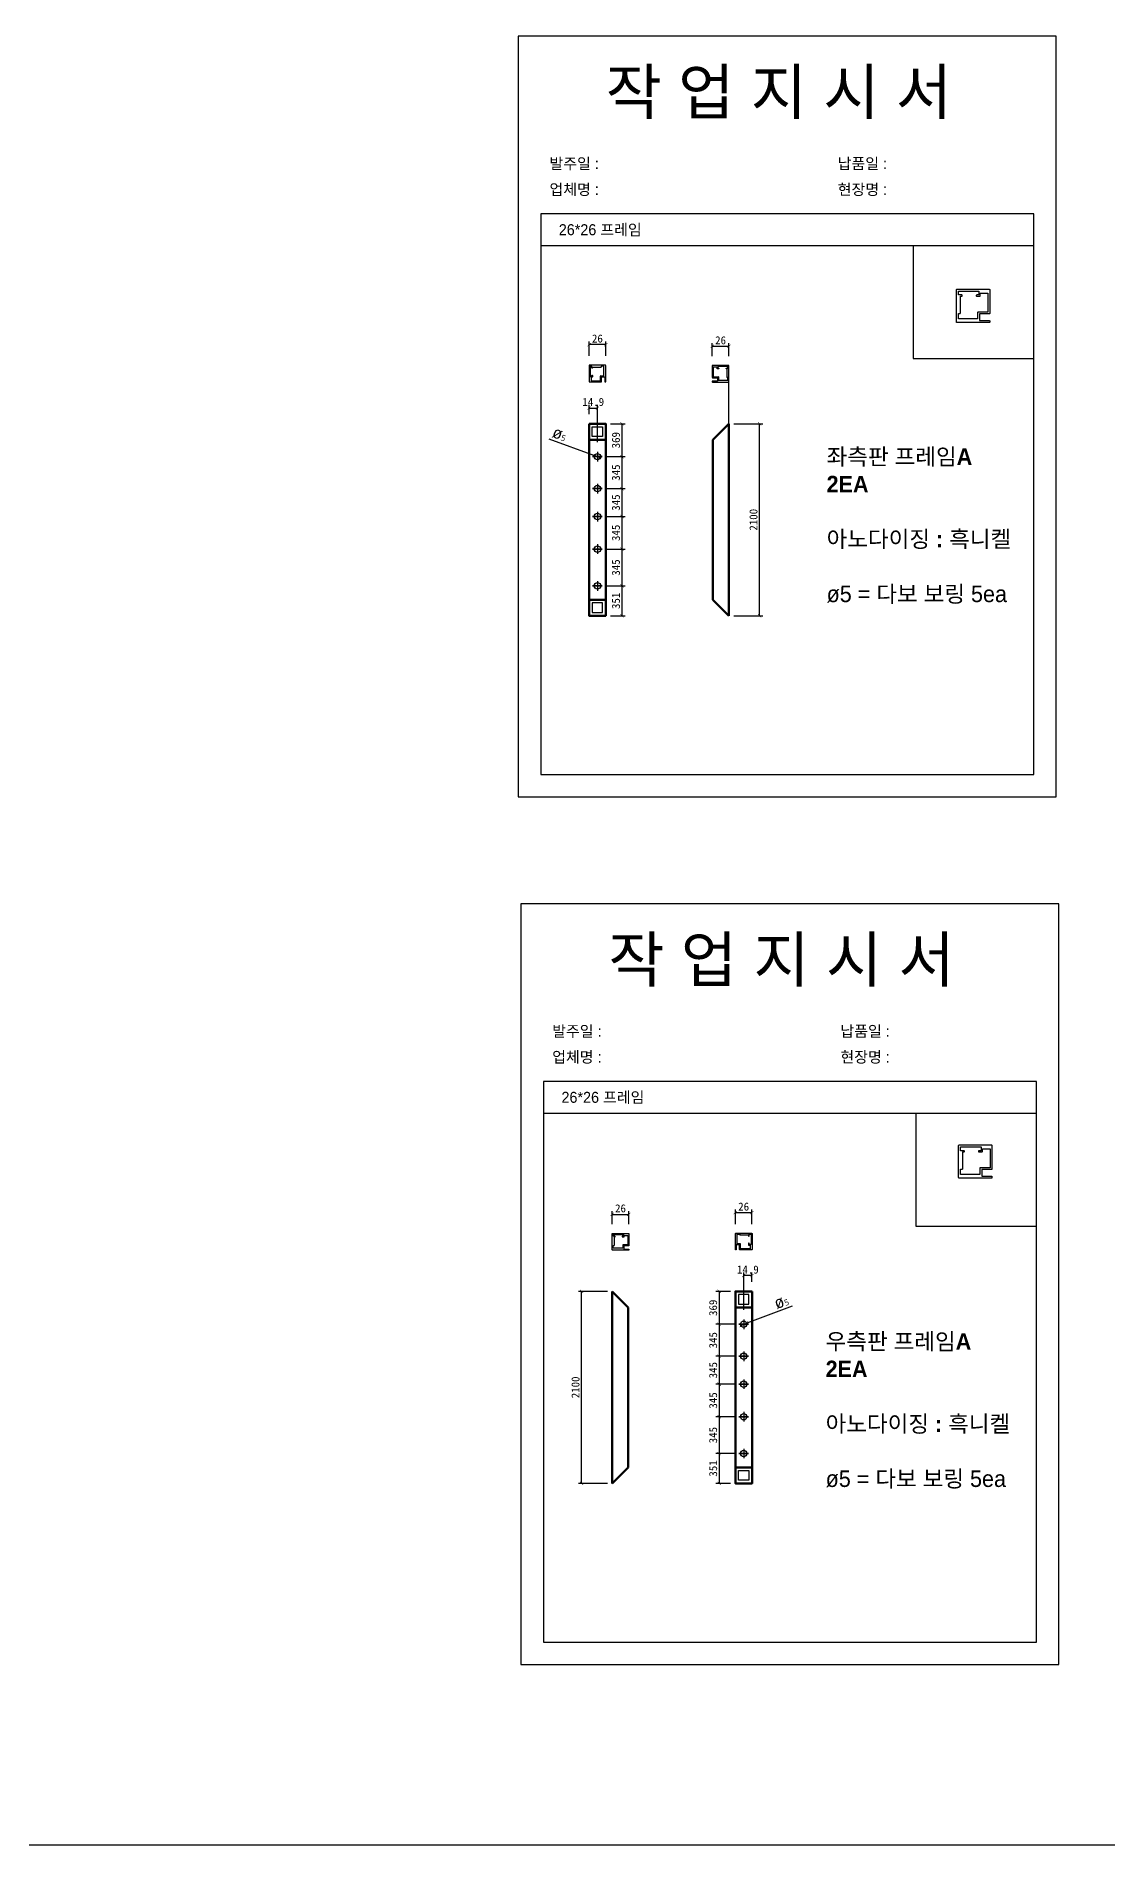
# Model space of a CAD drawing. Header units: millimetres. Extents: x -44117 to 256353, y -2095463 to 65325.
# Drawn here: x 111330 to 114676, y -62623 to -56973 of the extents above; entities that cross this region are included whole.
import ezdxf

# ---------------------------------------------------------------- set-up
doc = ezdxf.new("R2010")
doc.units = ezdxf.units.MM
doc.header["$LTSCALE"] = 10
doc.layers.add('Layer1', color=7, linetype='Continuous', lineweight=70)
doc.dimstyles.new('ISO-25', dxfattribs={"dimtxt": 2.5, "dimasz": 2.5, "dimexe": 1, "dimexo": 1, "dimtad": 1, "dimtxsty": 'Standard', "dimblk": 'ARCHTICK', "dimcen": 2.5, "dimadec": 0, "dimazin": 0, "dimtfac": 1, "dimtmove": 0, "dimatfit": 3, "dimfxl": 0, "dimarcsym": 0})

# ---------------------------------------------------------------- blocks, each defined once
blk = doc.blocks.new('_ArchTick')
at = {"color": 0, "linetype": 'ByBlock', "const_width": 0.15}
blk.add_lwpolyline([(-0.5, -0.5), (0.5, 0.5)], dxfattribs=at)
blk = doc.blocks.new('*D2347')
at = {"color": 0, "lineweight": -2}
for p, q in [((112931.2, -58230.6), (113073.1, -58283.2)), ((113091.9, -58290.2), (113073.1, -58283.2)), ((113091.9, -58290.2), (113091.9, -58290.2))]:
    blk.add_line(p, q, dxfattribs=at)
at = {"layer": 'Defpoints', "color": 0}
for p in [(113073.1, -58283.2), (113091.9, -58290.2)]:
    blk.add_point(p, dxfattribs=at)
at = {"color": 0, "lineweight": -2, "xscale": 10, "yscale": 10, "zscale": 10}
for p, rotation in [((113073.1, -58283.2), 339.6496545557014), ((113091.9, -58290.2), 159.6496545557014)]:
    blk.add_blockref('_ArchTick', p, dxfattribs=dict(at, rotation=rotation))
at = {"color": 0, "insert": (112965.1, -58215.5), "char_height": 25, "attachment_point": 5, "rotation": 339.6497}
blk.add_mtext('{\\fGulim|b0|i0|c129|p50;\\H1.4583x;ø\\fMalgun Gothic|b0|i0|c129|p50;\\H0.51429x;5}', dxfattribs=at)
blk = doc.blocks.new('*D2348')
at = {"color": 0, "lineweight": -2}
for p, q in [((113056.5, -58153.9), (113056.5, -58124.8)), ((113056.5, -58134.8), (113082.5, -58134.8)), ((113082.5, -58241.7), (113082.5, -58124.8))]:
    blk.add_line(p, q, dxfattribs=at)
at = {"layer": 'Defpoints', "color": 0}
for p in [(113082.5, -58134.8), (113056.5, -58183.9), (113082.5, -58271.7)]:
    blk.add_point(p, dxfattribs=at)
at = {"color": 0, "lineweight": -2, "xscale": 10, "yscale": 10, "zscale": 10, "rotation": 180}
blk.add_blockref('_ArchTick', (113056.5, -58134.8), dxfattribs=at)
at = {"color": 0, "lineweight": -2, "xscale": 10, "yscale": 10, "zscale": 10}
blk.add_blockref('_ArchTick', (113082.5, -58134.8), dxfattribs=at)
at = {"color": 0, "insert": (113069.5, -58116), "char_height": 25, "attachment_point": 5}
blk.add_mtext('14.9', dxfattribs=at)
blk = doc.blocks.new('*D2349')
at = {"color": 0, "lineweight": -2}
for p, q in [((113123.5, -58183.9), (113169.1, -58183.9)), ((113159.1, -58183.9), (113159.1, -58286.7)), ((113112.5, -58286.7), (113169.1, -58286.7))]:
    blk.add_line(p, q, dxfattribs=at)
at = {"layer": 'Defpoints', "color": 0}
for p in [(113108.5, -58183.9), (113097.5, -58286.7), (113159.1, -58286.7)]:
    blk.add_point(p, dxfattribs=at)
at = {"color": 0, "lineweight": -2, "xscale": 10, "yscale": 10, "zscale": 10}
for p, rotation in [((113159.1, -58183.9), 90), ((113159.1, -58286.7), 270)]:
    blk.add_blockref('_ArchTick', p, dxfattribs=dict(at, rotation=rotation))
at = {"color": 0, "insert": (113140.4, -58235.3), "char_height": 25, "attachment_point": 5, "rotation": 90}
blk.add_mtext('369', dxfattribs=at)
blk = doc.blocks.new('*D2350')
at = {"color": 0, "lineweight": -2}
for p, q in [((113112.5, -58286.7), (113169.1, -58286.7)), ((113159.1, -58286.7), (113159.1, -58386.6)), ((113112.5, -58386.6), (113169.1, -58386.6))]:
    blk.add_line(p, q, dxfattribs=at)
at = {"layer": 'Defpoints', "color": 0}
for p in [(113097.5, -58286.7), (113097.5, -58386.6), (113159.1, -58386.6)]:
    blk.add_point(p, dxfattribs=at)
at = {"color": 0, "lineweight": -2, "xscale": 10, "yscale": 10, "zscale": 10}
for p, rotation in [((113159.1, -58286.7), 90), ((113159.1, -58386.6), 270)]:
    blk.add_blockref('_ArchTick', p, dxfattribs=dict(at, rotation=rotation))
at = {"color": 0, "insert": (113140.4, -58336.6), "char_height": 25, "attachment_point": 5, "rotation": 90}
blk.add_mtext('345', dxfattribs=at)
blk = doc.blocks.new('*D2351')
at = {"color": 0, "lineweight": -2}
for p, q in [((113112.5, -58386.6), (113169.1, -58386.6)), ((113159.1, -58386.6), (113159.1, -58473.8)), ((113112.5, -58473.8), (113169.1, -58473.8))]:
    blk.add_line(p, q, dxfattribs=at)
at = {"layer": 'Defpoints', "color": 0}
for p in [(113097.5, -58386.6), (113097.5, -58473.8), (113159.1, -58473.8)]:
    blk.add_point(p, dxfattribs=at)
at = {"color": 0, "lineweight": -2, "xscale": 10, "yscale": 10, "zscale": 10}
for p, rotation in [((113159.1, -58386.6), 90), ((113159.1, -58473.8), 270)]:
    blk.add_blockref('_ArchTick', p, dxfattribs=dict(at, rotation=rotation))
at = {"color": 0, "insert": (113140.4, -58430.2), "char_height": 25, "attachment_point": 5, "rotation": 90}
blk.add_mtext('345', dxfattribs=at)
blk = doc.blocks.new('*D2352')
at = {"color": 0, "lineweight": -2}
for p, q in [((113112.5, -58473.8), (113169.1, -58473.8)), ((113159.1, -58473.8), (113159.1, -58575.6)), ((113112.5, -58575.6), (113169.1, -58575.6))]:
    blk.add_line(p, q, dxfattribs=at)
at = {"layer": 'Defpoints', "color": 0}
for p in [(113097.5, -58473.8), (113097.5, -58575.6), (113159.1, -58575.6)]:
    blk.add_point(p, dxfattribs=at)
at = {"color": 0, "lineweight": -2, "xscale": 10, "yscale": 10, "zscale": 10}
for p, rotation in [((113159.1, -58473.8), 90), ((113159.1, -58575.6), 270)]:
    blk.add_blockref('_ArchTick', p, dxfattribs=dict(at, rotation=rotation))
at = {"color": 0, "insert": (113140.4, -58524.7), "char_height": 25, "attachment_point": 5, "rotation": 90}
blk.add_mtext('345', dxfattribs=at)
blk = doc.blocks.new('*D2353')
at = {"color": 0, "lineweight": -2}
for p, q in [((113112.5, -58575.6), (113169.1, -58575.6)), ((113159.1, -58575.6), (113159.1, -58690.4)), ((113112.5, -58690.4), (113169.1, -58690.4))]:
    blk.add_line(p, q, dxfattribs=at)
at = {"layer": 'Defpoints', "color": 0}
for p in [(113097.5, -58575.6), (113097.5, -58690.4), (113159.1, -58690.4)]:
    blk.add_point(p, dxfattribs=at)
at = {"color": 0, "lineweight": -2, "xscale": 10, "yscale": 10, "zscale": 10}
for p, rotation in [((113159.1, -58575.6), 90), ((113159.1, -58690.4), 270)]:
    blk.add_blockref('_ArchTick', p, dxfattribs=dict(at, rotation=rotation))
at = {"color": 0, "insert": (113140.4, -58633), "char_height": 25, "attachment_point": 5, "rotation": 90}
blk.add_mtext('345', dxfattribs=at)
blk = doc.blocks.new('*D2354')
at = {"color": 0, "lineweight": -2}
for p, q in [((113112.5, -58690.4), (113169.1, -58690.4)), ((113159.1, -58690.4), (113159.1, -58783.9)), ((113123.5, -58783.9), (113169.1, -58783.9))]:
    blk.add_line(p, q, dxfattribs=at)
at = {"layer": 'Defpoints', "color": 0}
for p in [(113097.5, -58690.4), (113108.5, -58783.9), (113159.1, -58783.9)]:
    blk.add_point(p, dxfattribs=at)
at = {"color": 0, "lineweight": -2, "xscale": 10, "yscale": 10, "zscale": 10}
for p, rotation in [((113159.1, -58690.4), 90), ((113159.1, -58783.9), 270)]:
    blk.add_blockref('_ArchTick', p, dxfattribs=dict(at, rotation=rotation))
at = {"color": 0, "insert": (113140.4, -58737.1), "char_height": 25, "attachment_point": 5, "rotation": 90}
blk.add_mtext('351', dxfattribs=at)
blk = doc.blocks.new('*D2355')
at = {"color": 0, "lineweight": -2}
for p, q in [((113508.1, -58183.9), (113598.7, -58183.9)), ((113588.7, -58783.9), (113588.7, -58183.9)), ((113508.1, -58783.9), (113598.7, -58783.9))]:
    blk.add_line(p, q, dxfattribs=at)
at = {"layer": 'Defpoints', "color": 0}
for p in [(113493.1, -58183.9), (113588.7, -58183.9), (113493.1, -58783.9)]:
    blk.add_point(p, dxfattribs=at)
at = {"color": 0, "lineweight": -2, "xscale": 10, "yscale": 10, "zscale": 10}
for p, rotation in [((113588.7, -58183.9), 90), ((113588.7, -58783.9), 270)]:
    blk.add_blockref('_ArchTick', p, dxfattribs=dict(at, rotation=rotation))
at = {"color": 0, "insert": (113570, -58483.9), "char_height": 25, "attachment_point": 5, "rotation": 90}
blk.add_mtext('2100', dxfattribs=at)
blk = doc.blocks.new('*D2362')
at = {"color": 0, "lineweight": -2}
for p, q in [((113690.5, -60940.8), (113548.6, -60993.5)), ((113529.9, -61000.4), (113548.6, -60993.5)), ((113529.9, -61000.4), (113529.9, -61000.4))]:
    blk.add_line(p, q, dxfattribs=at)
at = {"layer": 'Defpoints', "color": 0}
for p in [(113529.9, -61000.4), (113548.6, -60993.5)]:
    blk.add_point(p, dxfattribs=at)
at = {"color": 0, "lineweight": -2, "xscale": 10, "yscale": 10, "zscale": 10}
for p, rotation in [((113529.9, -61000.4), 20.35034544431815), ((113548.6, -60993.5), 200.3503454443181)]:
    blk.add_blockref('_ArchTick', p, dxfattribs=dict(at, rotation=rotation))
at = {"color": 0, "insert": (113656.6, -60925.7), "char_height": 25, "attachment_point": 5, "rotation": 20.3503}
blk.add_mtext('{\\fGulim|b0|i0|c129|p50;\\H1.4583x;ø\\fMalgun Gothic|b0|i0|c129|p50;\\H0.51429x;5}', dxfattribs=at)
blk = doc.blocks.new('*D2363')
at = {"color": 0, "lineweight": -2}
for p, q in [((113539.2, -60951.9), (113539.2, -60835)), ((113565.2, -60845), (113539.2, -60845)), ((113565.2, -60864.1), (113565.2, -60835))]:
    blk.add_line(p, q, dxfattribs=at)
at = {"layer": 'Defpoints', "color": 0}
for p in [(113539.2, -60845), (113565.2, -60894.1), (113539.2, -60981.9)]:
    blk.add_point(p, dxfattribs=at)
at = {"color": 0, "lineweight": -2, "xscale": 10, "yscale": 10, "zscale": 10, "rotation": 180}
blk.add_blockref('_ArchTick', (113539.2, -60845), dxfattribs=at)
at = {"color": 0, "lineweight": -2, "xscale": 10, "yscale": 10, "zscale": 10}
blk.add_blockref('_ArchTick', (113565.2, -60845), dxfattribs=at)
at = {"color": 0, "insert": (113552.2, -60826.3), "char_height": 25, "attachment_point": 5}
blk.add_mtext('14.9', dxfattribs=at)
blk = doc.blocks.new('*D2364')
at = {"color": 0, "lineweight": -2}
for p, q in [((113113.6, -60894.1), (113023, -60894.1)), ((113033, -61494.1), (113033, -60894.1)), ((113113.6, -61494.1), (113023, -61494.1))]:
    blk.add_line(p, q, dxfattribs=at)
at = {"layer": 'Defpoints', "color": 0}
for p in [(113033, -60894.1), (113128.6, -60894.1), (113128.6, -61494.1)]:
    blk.add_point(p, dxfattribs=at)
at = {"color": 0, "lineweight": -2, "xscale": 10, "yscale": 10, "zscale": 10}
for p, rotation in [((113033, -60894.1), 90), ((113033, -61494.1), 270)]:
    blk.add_blockref('_ArchTick', p, dxfattribs=dict(at, rotation=rotation))
at = {"color": 0, "insert": (113014.2, -61194.1), "char_height": 25, "attachment_point": 5, "rotation": 90}
blk.add_mtext('2100', dxfattribs=at)
blk = doc.blocks.new('*D2390')
at = {"color": 0, "lineweight": -2}
for p, q in [((113498.2, -60894.1), (113452.6, -60894.1)), ((113462.6, -60894.1), (113462.6, -60996.9)), ((113509.2, -60996.9), (113452.6, -60996.9))]:
    blk.add_line(p, q, dxfattribs=at)
at = {"layer": 'Defpoints', "color": 0}
for p in [(113513.2, -60894.1), (113462.6, -60996.9), (113524.2, -60996.9)]:
    blk.add_point(p, dxfattribs=at)
at = {"color": 0, "lineweight": -2, "xscale": 10, "yscale": 10, "zscale": 10}
for p, rotation in [((113462.6, -60894.1), 90), ((113462.6, -60996.9), 270)]:
    blk.add_blockref('_ArchTick', p, dxfattribs=dict(at, rotation=rotation))
at = {"color": 0, "insert": (113443.9, -60945.5), "char_height": 25, "attachment_point": 5, "rotation": 90}
blk.add_mtext('369', dxfattribs=at)
blk = doc.blocks.new('*D2391')
at = {"color": 0, "lineweight": -2}
for p, q in [((113509.2, -60996.9), (113452.6, -60996.9)), ((113462.6, -60996.9), (113462.6, -61096.8)), ((113509.2, -61096.8), (113452.6, -61096.8))]:
    blk.add_line(p, q, dxfattribs=at)
at = {"layer": 'Defpoints', "color": 0}
for p in [(113524.2, -60996.9), (113462.6, -61096.8), (113524.2, -61096.8)]:
    blk.add_point(p, dxfattribs=at)
at = {"color": 0, "lineweight": -2, "xscale": 10, "yscale": 10, "zscale": 10}
for p, rotation in [((113462.6, -60996.9), 90), ((113462.6, -61096.8), 270)]:
    blk.add_blockref('_ArchTick', p, dxfattribs=dict(at, rotation=rotation))
at = {"color": 0, "insert": (113443.9, -61046.9), "char_height": 25, "attachment_point": 5, "rotation": 90}
blk.add_mtext('345', dxfattribs=at)
blk = doc.blocks.new('*D2392')
at = {"color": 0, "lineweight": -2}
for p, q in [((113509.2, -61096.8), (113452.6, -61096.8)), ((113462.6, -61096.8), (113462.6, -61184)), ((113509.2, -61184), (113452.6, -61184))]:
    blk.add_line(p, q, dxfattribs=at)
at = {"layer": 'Defpoints', "color": 0}
for p in [(113524.2, -61096.8), (113462.6, -61184), (113524.2, -61184)]:
    blk.add_point(p, dxfattribs=at)
at = {"color": 0, "lineweight": -2, "xscale": 10, "yscale": 10, "zscale": 10}
for p, rotation in [((113462.6, -61096.8), 90), ((113462.6, -61184), 270)]:
    blk.add_blockref('_ArchTick', p, dxfattribs=dict(at, rotation=rotation))
at = {"color": 0, "insert": (113443.9, -61140.4), "char_height": 25, "attachment_point": 5, "rotation": 90}
blk.add_mtext('345', dxfattribs=at)
blk = doc.blocks.new('*D2393')
at = {"color": 0, "lineweight": -2}
for p, q in [((113509.2, -61184), (113452.6, -61184)), ((113462.6, -61184), (113462.6, -61285.8)), ((113509.2, -61285.8), (113452.6, -61285.8))]:
    blk.add_line(p, q, dxfattribs=at)
at = {"layer": 'Defpoints', "color": 0}
for p in [(113524.2, -61184), (113462.6, -61285.8), (113524.2, -61285.8)]:
    blk.add_point(p, dxfattribs=at)
at = {"color": 0, "lineweight": -2, "xscale": 10, "yscale": 10, "zscale": 10}
for p, rotation in [((113462.6, -61184), 90), ((113462.6, -61285.8), 270)]:
    blk.add_blockref('_ArchTick', p, dxfattribs=dict(at, rotation=rotation))
at = {"color": 0, "insert": (113443.9, -61234.9), "char_height": 25, "attachment_point": 5, "rotation": 90}
blk.add_mtext('345', dxfattribs=at)
blk = doc.blocks.new('*D2394')
at = {"color": 0, "lineweight": -2}
for p, q in [((113509.2, -61285.8), (113452.6, -61285.8)), ((113462.6, -61285.8), (113462.6, -61400.7)), ((113509.2, -61400.7), (113452.6, -61400.7))]:
    blk.add_line(p, q, dxfattribs=at)
at = {"layer": 'Defpoints', "color": 0}
for p in [(113524.2, -61285.8), (113462.6, -61400.7), (113524.2, -61400.7)]:
    blk.add_point(p, dxfattribs=at)
at = {"color": 0, "lineweight": -2, "xscale": 10, "yscale": 10, "zscale": 10}
for p, rotation in [((113462.6, -61285.8), 90), ((113462.6, -61400.7), 270)]:
    blk.add_blockref('_ArchTick', p, dxfattribs=dict(at, rotation=rotation))
at = {"color": 0, "insert": (113443.9, -61343.3), "char_height": 25, "attachment_point": 5, "rotation": 90}
blk.add_mtext('345', dxfattribs=at)
blk = doc.blocks.new('*D2395')
at = {"color": 0, "lineweight": -2}
for p, q in [((113509.2, -61400.7), (113452.6, -61400.7)), ((113462.6, -61400.7), (113462.6, -61494.1)), ((113498.2, -61494.1), (113452.6, -61494.1))]:
    blk.add_line(p, q, dxfattribs=at)
at = {"layer": 'Defpoints', "color": 0}
for p in [(113524.2, -61400.7), (113462.6, -61494.1), (113513.2, -61494.1)]:
    blk.add_point(p, dxfattribs=at)
at = {"color": 0, "lineweight": -2, "xscale": 10, "yscale": 10, "zscale": 10}
for p, rotation in [((113462.6, -61400.7), 90), ((113462.6, -61494.1), 270)]:
    blk.add_blockref('_ArchTick', p, dxfattribs=dict(at, rotation=rotation))
at = {"color": 0, "insert": (113443.9, -61447.4), "char_height": 25, "attachment_point": 5, "rotation": 90}
blk.add_mtext('351', dxfattribs=at)
blk = doc.blocks.new('*D2408')
at = {"color": 0, "lineweight": -2}
for p, q in [((113441.1, -57972.7), (113441.1, -57932.2)), ((113493.1, -57942.2), (113441.1, -57942.2)), ((113493.1, -57972.7), (113493.1, -57932.2))]:
    blk.add_line(p, q, dxfattribs=at)
at = {"layer": 'Defpoints', "color": 0}
for p in [(113441.1, -57942.2), (113441.1, -58002.7), (113493.1, -58002.7)]:
    blk.add_point(p, dxfattribs=at)
at = {"color": 0, "lineweight": -2, "xscale": 10, "yscale": 10, "zscale": 10, "rotation": 180}
blk.add_blockref('_ArchTick', (113441.1, -57942.2), dxfattribs=at)
at = {"color": 0, "lineweight": -2, "xscale": 10, "yscale": 10, "zscale": 10}
blk.add_blockref('_ArchTick', (113493.1, -57942.2), dxfattribs=at)
at = {"color": 0, "insert": (113467.1, -57923.4), "char_height": 25, "attachment_point": 5}
blk.add_mtext('26', dxfattribs=at)
blk = doc.blocks.new('*D2409')
at = {"color": 0, "lineweight": -2}
for p, q in [((113056.5, -57972.3), (113056.5, -57926.7)), ((113108.5, -57936.7), (113056.5, -57936.7)), ((113108.5, -57972.3), (113108.5, -57926.7))]:
    blk.add_line(p, q, dxfattribs=at)
at = {"layer": 'Defpoints', "color": 0}
for p in [(113056.5, -57936.7), (113056.5, -58002.3), (113108.5, -58002.3)]:
    blk.add_point(p, dxfattribs=at)
at = {"color": 0, "lineweight": -2, "xscale": 10, "yscale": 10, "zscale": 10, "rotation": 180}
blk.add_blockref('_ArchTick', (113056.5, -57936.7), dxfattribs=at)
at = {"color": 0, "lineweight": -2, "xscale": 10, "yscale": 10, "zscale": 10}
blk.add_blockref('_ArchTick', (113108.5, -57936.7), dxfattribs=at)
at = {"color": 0, "insert": (113082.5, -57917.9), "char_height": 25, "attachment_point": 5}
blk.add_mtext('26', dxfattribs=at)
blk = doc.blocks.new('*D2410')
at = {"color": 0, "lineweight": -2}
for p, q in [((113128.6, -60684.2), (113128.6, -60643.7)), ((113128.6, -60653.7), (113180.6, -60653.7)), ((113180.6, -60684.2), (113180.6, -60643.7))]:
    blk.add_line(p, q, dxfattribs=at)
at = {"layer": 'Defpoints', "color": 0}
for p in [(113180.6, -60653.7), (113128.6, -60714.2), (113180.6, -60714.2)]:
    blk.add_point(p, dxfattribs=at)
at = {"color": 0, "lineweight": -2, "xscale": 10, "yscale": 10, "zscale": 10, "rotation": 180}
blk.add_blockref('_ArchTick', (113128.6, -60653.7), dxfattribs=at)
at = {"color": 0, "lineweight": -2, "xscale": 10, "yscale": 10, "zscale": 10}
blk.add_blockref('_ArchTick', (113180.6, -60653.7), dxfattribs=at)
at = {"color": 0, "insert": (113154.6, -60635), "char_height": 25, "attachment_point": 5}
blk.add_mtext('26', dxfattribs=at)
blk = doc.blocks.new('*D2411')
at = {"color": 0, "lineweight": -2}
for p, q in [((113513.2, -60683.8), (113513.2, -60638.2)), ((113513.2, -60648.2), (113565.2, -60648.2)), ((113565.2, -60683.8), (113565.2, -60638.2))]:
    blk.add_line(p, q, dxfattribs=at)
at = {"layer": 'Defpoints', "color": 0}
for p in [(113565.2, -60648.2), (113513.2, -60713.8), (113565.2, -60713.8)]:
    blk.add_point(p, dxfattribs=at)
at = {"color": 0, "lineweight": -2, "xscale": 10, "yscale": 10, "zscale": 10, "rotation": 180}
blk.add_blockref('_ArchTick', (113513.2, -60648.2), dxfattribs=at)
at = {"color": 0, "lineweight": -2, "xscale": 10, "yscale": 10, "zscale": 10}
blk.add_blockref('_ArchTick', (113565.2, -60648.2), dxfattribs=at)
at = {"color": 0, "insert": (113539.2, -60629.5), "char_height": 25, "attachment_point": 5}
blk.add_mtext('26', dxfattribs=at)

msp = doc.modelspace()

# ---------------------------------------------------------------- linework, layer by layer
for p, q in [((114445.3033, -57528.41933), (112905.3033, -57528.41933)), ((114445.3033, -57628.41933), (112905.3033, -57628.41933)), ((114209.60149, -57781.7506), (114209.60149, -57769.7506)), ((114209.60149, -57769.7506), (114273.60149, -57769.7506)), ((114220.40149, -57781.7506), (114209.60149, -57781.7506)), ((114215.60149, -57785.7506), (114220.40149, -57785.7506)), ((114215.60149, -57785.7506), (114215.60149, -57839.7506)), ((114221.60149, -57784.5506), (114221.60149, -57782.9506)), ((114265.60149, -57782.9506), (114265.60149, -57784.5506)), ((114273.60149, -57781.7506), (114266.80149, -57781.7506)), ((114266.80149, -57785.7506), (114276.40149, -57785.7506)), ((114273.60149, -57769.7506), (114273.60149, -57781.7506)), ((114277.60149, -57784.5506), (114277.60149, -57775.7506)), ((114277.60149, -57775.7506), (114301.60149, -57775.7506)), ((114301.60149, -57775.7506), (114301.60149, -57834.9506)), ((114209.60149, -57855.7506), (114209.60149, -57839.7506)), ((114209.60149, -57839.7506), (114215.60149, -57839.7506)), ((114269.60149, -57836.1506), (114269.60149, -57840.9506)), ((114269.60149, -57840.9506), (114269.60149, -57855.7506)), ((114269.60149, -57840.9506), (114269.60149, -57840.9506)), ((114275.60149, -57834.9506), (114270.80149, -57834.9506)), ((114301.60149, -57834.9506), (114275.60149, -57834.9506)), ((114269.60149, -57855.7506), (114209.60149, -57855.7506)), ((113065.50908, -58004.2935), (113059.50908, -58004.2935)), ((113059.50908, -58004.2935), (113059.50908, -58036.2935)), ((113065.50908, -58009.6935), (113065.50908, -58004.2935)), ((113066.90908, -58010.2935), (113066.10908, -58010.2935)), ((113067.50908, -58007.2935), (113067.50908, -58009.6935)), ((113067.50908, -58007.2935), (113094.50908, -58007.2935)), ((113102.50908, -58004.2935), (113094.50908, -58004.2935)), ((113094.50908, -58004.2935), (113094.50908, -58007.2935)), ((113102.50908, -58034.2935), (113102.50908, -58004.2935)), ((113456.14518, -58007.6935), (113444.14518, -58007.6935)), ((113444.14518, -58007.6935), (113444.14518, -58037.2935)), ((113456.14518, -58012.0935), (113456.14518, -58007.6935)), ((113461.54518, -58012.6935), (113456.74518, -58012.6935)), ((113490.14518, -58004.6935), (113458.14518, -58004.6935)), ((113458.14518, -58004.6935), (113458.14518, -58010.6935)), ((113458.14518, -58010.6935), (113461.54518, -58010.6935)), ((113462.14518, -58011.2935), (113462.14518, -58012.0935)), ((113484.14518, -58012.0935), (113484.14518, -58011.2935)), ((113484.74518, -58010.6935), (113490.14518, -58010.6935)), ((113487.14518, -58012.6935), (113484.74518, -58012.6935)), ((113487.14518, -58012.6935), (113487.14518, -58039.6935)), ((113490.14518, -58010.6935), (113490.14518, -58004.6935)), ((113059.50908, -58036.2935), (113065.50908, -58036.2935)), ((113066.90908, -58038.2935), (113062.50908, -58038.2935)), ((113062.50908, -58038.2935), (113062.50908, -58050.2935)), ((113062.50908, -58050.2935), (113092.10908, -58050.2935)), ((113065.50908, -58036.2935), (113065.50908, -58032.8935)), ((113066.10908, -58032.2935), (113066.90908, -58032.2935)), ((113067.50908, -58032.8935), (113067.50908, -58037.6935)), ((113092.10908, -58037.2935), (113092.10908, -58034.8935)), ((113092.10908, -58050.2935), (113092.10908, -58037.2935)), ((113092.70908, -58034.2935), (113095.10908, -58034.2935)), ((113095.10908, -58034.2935), (113102.50908, -58034.2935)), ((113095.10908, -58034.2935), (113095.10908, -58034.2935)), ((113444.14518, -58037.2935), (113457.14518, -58037.2935)), ((113457.14518, -58037.2935), (113459.54518, -58037.2935)), ((113460.14518, -58037.8935), (113460.14518, -58040.2935)), ((113460.14518, -58040.2935), (113460.14518, -58047.6935)), ((113460.14518, -58040.2935), (113460.14518, -58040.2935)), ((113460.14518, -58047.6935), (113490.14518, -58047.6935)), ((113490.14518, -58039.6935), (113487.14518, -58039.6935)), ((113490.14518, -58047.6935), (113490.14518, -58039.6935)), ((113493.14518, -58183.87662), (113493.14518, -58052.6935)), ((114453.74807, -60238.67354), (112913.74807, -60238.67354)), ((114453.74807, -60338.67354), (112913.74807, -60338.67354)), ((114216.50578, -60454.69113), (114216.50578, -60442.69113)), ((114216.50578, -60442.69113), (114280.50578, -60442.69113)), ((114280.50578, -60442.69113), (114280.50578, -60454.69113)), ((114284.50578, -60457.49113), (114284.50578, -60448.69113)), ((114284.50578, -60448.69113), (114308.50578, -60448.69113)), ((114308.50578, -60448.69113), (114308.50578, -60507.89113)), ((114227.30578, -60454.69113), (114216.50578, -60454.69113)), ((114222.50578, -60458.69113), (114227.30578, -60458.69113)), ((114222.50578, -60458.69113), (114222.50578, -60512.69113)), ((114228.50578, -60457.49113), (114228.50578, -60455.89113)), ((114272.50578, -60455.89113), (114272.50578, -60457.49113)), ((114280.50578, -60454.69113), (114273.70578, -60454.69113)), ((114273.70578, -60458.69113), (114283.30578, -60458.69113)), ((114276.50578, -60509.09113), (114276.50578, -60513.89113)), ((114282.50578, -60507.89113), (114277.70578, -60507.89113)), ((114308.50578, -60507.89113), (114282.50578, -60507.89113)), ((114216.50578, -60528.69113), (114216.50578, -60512.69113)), ((114216.50578, -60512.69113), (114222.50578, -60512.69113)), ((114276.50578, -60528.69113), (114216.50578, -60528.69113)), ((114276.50578, -60513.89113), (114276.50578, -60528.69113)), ((114276.50578, -60513.89113), (114276.50578, -60513.89113)), ((113131.59687, -60722.24567), (113131.59687, -60716.24567)), ((113131.59687, -60716.24567), (113163.59687, -60716.24567)), ((113136.99687, -60722.24567), (113131.59687, -60722.24567)), ((113134.59687, -60724.24567), (113136.99687, -60724.24567)), ((113134.59687, -60724.24567), (113134.59687, -60751.24567)), ((113137.59687, -60723.64567), (113137.59687, -60722.84567)), ((113159.59687, -60722.84567), (113159.59687, -60723.64567)), ((113163.59687, -60722.24567), (113160.19687, -60722.24567)), ((113160.19687, -60724.24567), (113164.99687, -60724.24567)), ((113163.59687, -60716.24567), (113163.59687, -60722.24567)), ((113165.59687, -60723.64567), (113165.59687, -60719.24567)), ((113165.59687, -60719.24567), (113177.59687, -60719.24567)), ((113177.59687, -60719.24567), (113177.59687, -60748.84567)), ((113519.23296, -60745.84567), (113519.23296, -60715.84567)), ((113519.23296, -60715.84567), (113527.23296, -60715.84567)), ((113527.23296, -60715.84567), (113527.23296, -60718.84567)), ((113554.23296, -60718.84567), (113527.23296, -60718.84567)), ((113554.23296, -60718.84567), (113554.23296, -60721.24567)), ((113554.83296, -60721.84567), (113555.63296, -60721.84567)), ((113556.23296, -60721.24567), (113556.23296, -60715.84567)), ((113556.23296, -60715.84567), (113562.23296, -60715.84567)), ((113562.23296, -60715.84567), (113562.23296, -60747.84567)), ((113131.59687, -60759.24567), (113131.59687, -60751.24567)), ((113131.59687, -60751.24567), (113134.59687, -60751.24567)), ((113161.59687, -60759.24567), (113131.59687, -60759.24567)), ((113161.59687, -60749.44567), (113161.59687, -60751.84567)), ((113161.59687, -60751.84567), (113161.59687, -60759.24567)), ((113161.59687, -60751.84567), (113161.59687, -60751.84567)), ((113164.59687, -60748.84567), (113162.19687, -60748.84567)), ((113177.59687, -60748.84567), (113164.59687, -60748.84567)), ((113526.63296, -60745.84567), (113519.23296, -60745.84567)), ((113529.03296, -60745.84567), (113526.63296, -60745.84567)), ((113526.63296, -60745.84567), (113526.63296, -60745.84567)), ((113529.63296, -60748.84567), (113529.63296, -60746.44567)), ((113529.63296, -60761.84567), (113529.63296, -60748.84567)), ((113559.23296, -60761.84567), (113529.63296, -60761.84567)), ((113554.23296, -60744.44567), (113554.23296, -60749.24567)), ((113555.63296, -60743.84567), (113554.83296, -60743.84567)), ((113554.83296, -60749.84567), (113559.23296, -60749.84567)), ((113556.23296, -60747.84567), (113556.23296, -60744.44567)), ((113562.23296, -60747.84567), (113556.23296, -60747.84567)), ((113559.23296, -60749.84567), (113559.23296, -60761.84567))]:
    msp.add_line(p, q)
at = {"lineweight": 30}
for p, q in [((113082.50908, -58271.68809), (113082.50908, -58301.68809)), ((113082.50908, -58371.5568), (113082.50908, -58401.5568)), ((113082.50908, -58458.7885), (113082.50908, -58488.7885)), ((113082.50908, -58560.57793), (113082.50908, -58590.57793)), ((113082.50908, -58675.41769), (113082.50908, -58705.41769)), ((113539.23716, -60981.94231), (113539.23716, -61011.94231)), ((113539.23716, -61081.81101), (113539.23716, -61111.81101)), ((113539.23716, -61169.04271), (113539.23716, -61199.04271)), ((113539.23716, -61270.83215), (113539.23716, -61300.83215)), ((113539.23716, -61385.67191), (113539.23716, -61415.67191))]:
    msp.add_line(p, q, dxfattribs=at)
at = {"color": 1}
msp.add_line((104637.27748, -62623.08887), (196906.42434, -62623.08887), dxfattribs=at)
for points in [[(112835.3033, -59349.2496), (114515.3033, -59349.2496), (114515.3033, -56973.2496), (112835.3033, -56973.2496)], [(114445.3033, -57628.41933), (114068.35455, -57628.41933), (114068.35455, -57980.02629), (114445.3033, -57980.02629)], [(113066.50908, -58193.87662), (113098.50908, -58193.87662), (113098.50908, -58223.87662), (113066.50908, -58223.87662)], [(113066.50908, -58773.87662), (113098.50908, -58773.87662), (113098.50908, -58743.87662), (113066.50908, -58743.87662)], [(112843.74807, -62059.50382), (114523.74807, -62059.50382), (114523.74807, -59683.50382), (112843.74807, -59683.50382)], [(114453.74807, -60338.67354), (114076.79932, -60338.67354), (114076.79932, -60690.2805), (114453.74807, -60690.2805)], [(113555.23716, -60904.13083), (113523.23716, -60904.13083), (113523.23716, -60934.13083), (113555.23716, -60934.13083)], [(113555.23716, -61484.13083), (113523.23716, -61484.13083), (113523.23716, -61454.13083), (113555.23716, -61454.13083)]]:
    msp.add_lwpolyline(points, close=True)
for points in [[(112905.3033, -57528.41933), (112905.3033, -59279.2496), (114445.3033, -59279.2496), (114445.3033, -57528.41933)], [(112913.74807, -60238.67354), (112913.74807, -61989.50382), (114453.74807, -61989.50382), (114453.74807, -60238.67354)]]:
    msp.add_lwpolyline(points)
for points in [[(114306.40149, -57861.75008, -0.4142135624), (114307.60149, -57862.95008), (114307.60149, -57866.5506, -0.4142135624), (114306.40149, -57867.7506), (114205.60149, -57867.7506, -0.4142135624), (114203.60149, -57865.7506), (114203.60149, -57765.7506, -0.4142135624), (114205.60149, -57763.7506), (114305.60149, -57763.7506, -0.4142135624), (114307.60149, -57765.7506), (114307.60149, -57838.9506, -0.4142135624), (114305.60149, -57840.9506), (114275.60149, -57840.9506), (114275.60149, -57861.7506), (114306.40149, -57861.7506)], [(113105.50882, -58052.6935, 0.4142135624), (113106.10882, -58053.2935), (113107.90908, -58053.2935, 0.4142135624), (113108.50908, -58052.6935), (113108.50908, -58002.2935, 0.4142135624), (113107.50908, -58001.2935), (113057.50908, -58001.2935, 0.4142135624), (113056.50908, -58002.2935), (113056.50908, -58052.2935, 0.4142135624), (113057.50908, -58053.2935), (113094.10908, -58053.2935, 0.4142135624), (113095.10908, -58052.2935), (113095.10908, -58037.2935), (113105.50908, -58037.2935), (113105.50908, -58052.6935)], [(113441.74518, -58050.69324, 0.4142135624), (113441.14518, -58051.29324), (113441.14518, -58053.0935, 0.4142135624), (113441.74518, -58053.6935), (113492.14518, -58053.6935, 0.4142135624), (113493.14518, -58052.6935), (113493.14518, -58002.6935, 0.4142135624), (113492.14518, -58001.6935), (113442.14518, -58001.6935, 0.4142135624), (113441.14518, -58002.6935), (113441.14518, -58039.2935, 0.4142135624), (113442.14518, -58040.2935), (113457.14518, -58040.2935), (113457.14518, -58050.6935), (113441.74518, -58050.6935)], [(114313.30578, -60534.69061, -0.4142135624), (114314.50578, -60535.89061), (114314.50578, -60539.49113, -0.4142135624), (114313.30578, -60540.69113), (114212.50578, -60540.69113, -0.4142135624), (114210.50578, -60538.69113), (114210.50578, -60438.69113, -0.4142135624), (114212.50578, -60436.69113), (114312.50578, -60436.69113, -0.4142135624), (114314.50578, -60438.69113), (114314.50578, -60511.89113, -0.4142135624), (114312.50578, -60513.89113), (114282.50578, -60513.89113), (114282.50578, -60534.69113), (114313.30578, -60534.69113)], [(113179.99687, -60762.24541, -0.4142135624), (113180.59687, -60762.84541), (113180.59687, -60764.64567, -0.4142135624), (113179.99687, -60765.24567), (113129.59687, -60765.24567, -0.4142135624), (113128.59687, -60764.24567), (113128.59687, -60714.24567, -0.4142135624), (113129.59687, -60713.24567), (113179.59687, -60713.24567, -0.4142135624), (113180.59687, -60714.24567), (113180.59687, -60750.84567, -0.4142135624), (113179.59687, -60751.84567), (113164.59687, -60751.84567), (113164.59687, -60762.24567), (113179.99687, -60762.24567)], [(113516.23322, -60764.24567, -0.4142135624), (113515.63322, -60764.84567), (113513.83296, -60764.84567, -0.4142135624), (113513.23296, -60764.24567), (113513.23296, -60713.84567, -0.4142135624), (113514.23296, -60712.84567), (113564.23296, -60712.84567, -0.4142135624), (113565.23296, -60713.84567), (113565.23296, -60763.84567, -0.4142135624), (113564.23296, -60764.84567), (113527.63296, -60764.84567, -0.4142135624), (113526.63296, -60763.84567), (113526.63296, -60748.84567), (113516.23296, -60748.84567), (113516.23296, -60764.24567)]]:
    msp.add_lwpolyline(points, format="xyb")
at = {"lineweight": 30}
for points in [[(113067.50908, -58286.68809), (113097.50908, -58286.68809)], [(113067.50908, -58386.5568), (113097.50908, -58386.5568)], [(113067.50908, -58473.7885), (113097.50908, -58473.7885)], [(113067.50908, -58575.57793), (113097.50908, -58575.57793)], [(113067.50908, -58690.41769), (113097.50908, -58690.41769)], [(113554.23716, -60996.94231), (113524.23716, -60996.94231)], [(113554.23716, -61096.81101), (113524.23716, -61096.81101)], [(113554.23716, -61184.04271), (113524.23716, -61184.04271)], [(113554.23716, -61285.83215), (113524.23716, -61285.83215)], [(113554.23716, -61400.67191), (113524.23716, -61400.67191)]]:
    msp.add_lwpolyline(points, close=True, dxfattribs=at)
for centre in [(113082.50908, -58286.68809), (113082.50908, -58386.5568), (113082.50908, -58473.7885), (113082.50908, -58575.57793), (113082.50908, -58690.41769), (113539.23716, -60996.94231), (113539.23716, -61096.81101), (113539.23716, -61184.04271), (113539.23716, -61285.83215), (113539.23716, -61400.67191)]:
    msp.add_circle(centre, 10, dxfattribs=at)
for centre, radius, start, end in [((114220.40149, -57782.9506), 1.2, 360, 90), ((114220.40149, -57784.5506), 1.2, 270, 0), ((114266.80149, -57782.9506), 1.2, 90, 180), ((114266.80149, -57784.5506), 1.2, 180, 270), ((114276.40149, -57784.5506), 1.2, 270, 0), ((114270.80149, -57836.1506), 1.2, 90, 180), ((113066.10908, -58009.6935), 0.6, 180, 270), ((113066.90908, -58009.6935), 0.6, 270, 0), ((113456.74518, -58012.0935), 0.6, 180, 270), ((113461.54518, -58011.2935), 0.6, 360, 90), ((113461.54518, -58012.0935), 0.6, 270, 0), ((113484.74518, -58011.2935), 0.6, 90, 180), ((113484.74518, -58012.0935), 0.6, 180, 270), ((113066.10908, -58032.8935), 0.6, 90, 180), ((113066.90908, -58032.8935), 0.6, 0, 90), ((113066.90908, -58037.6935), 0.6, 270, 0), ((113092.70908, -58034.8935), 0.6, 90, 180), ((113459.54518, -58037.8935), 0.6, 360, 90), ((114227.30578, -60455.89113), 1.2, 360, 90), ((114227.30578, -60457.49113), 1.2, 270, 0), ((114273.70578, -60455.89113), 1.2, 90, 180), ((114273.70578, -60457.49113), 1.2, 180, 270), ((114277.70578, -60509.09113), 1.2, 90, 180), ((114283.30578, -60457.49113), 1.2, 270, 0), ((113136.99687, -60722.84567), 0.6, 360, 90), ((113136.99687, -60723.64567), 0.6, 270, 0), ((113160.19687, -60722.84567), 0.6, 90, 180), ((113160.19687, -60723.64567), 0.6, 180, 270), ((113164.99687, -60723.64567), 0.6, 270, 0), ((113554.83296, -60721.24567), 0.6, 180, 270), ((113555.63296, -60721.24567), 0.6, 270, 0), ((113162.19687, -60749.44567), 0.6, 90, 180), ((113529.03296, -60746.44567), 0.6, 360, 90), ((113554.83296, -60744.44567), 0.6, 90, 180), ((113554.83296, -60749.24567), 0.6, 180, 270), ((113555.63296, -60744.44567), 0.6, 360, 90)]:
    msp.add_arc(centre, radius, start, end)
at = {"layer": 'Layer1'}
for p, q in [((113493.14518, -58183.87662), (113443.14518, -58233.87662)), ((113056.50908, -58233.87662), (113108.50908, -58233.87662)), ((113056.50908, -58733.87662), (113108.50908, -58733.87662)), ((113443.14518, -58733.87662), (113493.14518, -58783.87662)), ((113128.60106, -60894.13083), (113178.60106, -60944.13083)), ((113565.23716, -60944.13083), (113513.23716, -60944.13083)), ((113178.60106, -61444.13083), (113128.60106, -61494.13083)), ((113565.23716, -61444.13083), (113513.23716, -61444.13083))]:
    msp.add_line(p, q, dxfattribs=at)
for points in [[(113056.50908, -58183.87662), (113108.50908, -58183.87662), (113108.50908, -58783.87662), (113056.50908, -58783.87662)], [(113565.23716, -60894.13083), (113513.23716, -60894.13083), (113513.23716, -61494.13083), (113565.23716, -61494.13083)]]:
    msp.add_lwpolyline(points, close=True, dxfattribs=at)
for points in [[(113493.14518, -58183.87662), (113493.14518, -58783.87662)], [(113443.14518, -58233.87662), (113443.14518, -58733.87662)], [(113128.60106, -60894.13083), (113128.60106, -61494.13083)], [(113178.60106, -60944.13083), (113178.60106, -61444.13083)]]:
    msp.add_lwpolyline(points, dxfattribs=at)

# ---------------------------------------------------------------- texts
at = {"attachment_point": 1}
for s, heights, insert, char_height in [('{\\fGulim|b0|i0|c129|p50;작 업 지 시 서}', [-155.84554], (113108.10991, -57077.41212), 140), ('{\\fGulim|b0|i0|c129|p50;발주일 :}', [-38.18216], (112932.90055, -57354.13254), 34.3), ('{\\fGulim|b0|i0|c129|p50;납품일 :}', [-37.67976], (113832.87854, -57354.13254), 34.3), ('{\\fGulim|b0|i0|c129|p50;업체명 : }', [-38.2735], (112932.90055, -57434.78871), 34.3), ('{\\fGulim|b0|i0|c129|p50;현장명 : }', [-38.2735], (113832.87854, -57434.78871), 34.3), ('{\\fGulim|b0|i0|c129|p50;26*26 프레임}', [-38.22783], (112961.86314, -57560.65729), 34.3), ('{\\fGulim|b1|i0|c129|p50;좌측판 프레임A\\P2EA\\P\\P아노다이징 : 흑니켈\\P\\P\\fGulim|b0|i0|c129|p50;ø5 = 다보 보링 5ea}', [-491.47221], (113798.21694, -58260.91366), 51.45), ('{\\fGulim|b0|i0|c129|p50;작 업 지 시 서}', [-155.84554], (113116.55468, -59787.66633), 140), ('{\\fGulim|b0|i0|c129|p50;발주일 :}', [-38.18216], (112941.34532, -60064.38675), 34.3), ('{\\fGulim|b0|i0|c129|p50;납품일 :}', [-37.67976], (113841.3233, -60064.38675), 34.3), ('{\\fGulim|b0|i0|c129|p50;업체명 : }', [-38.2735], (112941.34532, -60145.04293), 34.3), ('{\\fGulim|b0|i0|c129|p50;현장명 : }', [-38.2735], (113841.3233, -60145.04293), 34.3), ('{\\fGulim|b0|i0|c129|p50;26*26 프레임}', [-38.22783], (112970.30791, -60270.91151), 34.3), ('{\\fGulim|b1|i0|c129|p50;우측판 프레임A\\P2EA\\P\\P아노다이징 : 흑니켈\\P\\P\\fGulim|b0|i0|c129|p50;ø5 = 다보 보링 5ea}', [491.47221], (113795.13658, -61024.92234), 51.45)]:
    msp.add_mtext_dynamic_manual_height_columns(s, width=3307.3198183, gutter_width=12.5, heights=heights, dxfattribs=dict(at, insert=insert, char_height=char_height))

# ---------------------------------------------------------------- dimensions: what is measured, and where the dimension line sits
for base, p1, p2, angle, text, override, picture, middle in [((113056.50908, -57936.65503), (113108.50908, -58002.2935), (113056.50908, -58002.2935), 180, '26', {"dimscale": 10, "dimasz": 1, "dimexo": 3}, '*D2409', (113082.50908, -57936.65503)), ((113441.14518, -57942.15542), (113493.14518, -58002.6935), (113441.14518, -58002.6935), 180, '26', {"dimscale": 10, "dimasz": 1, "dimexo": 3}, '*D2408', (113467.14518, -57942.15542)), ((113082.50908, -58134.78679), (113056.50908, -58183.87662), (113082.50908, -58271.68809), 180, '14.9', {"dimscale": 10, "dimasz": 1, "dimexo": 3}, '*D2348', (113069.50908, -58134.78679)), ((113159.11609, -58286.68809), (113108.50908, -58183.87662), (113097.50908, -58286.68809), 90, '369', {"dimscale": 10, "dimasz": 1, "dimexo": 1.5, "dimtxsty": 'Standard'}, '*D2349', (113159.11609, -58235.28235)), ((113159.11609, -58386.5568), (113097.50908, -58286.68809), (113097.50908, -58386.5568), 90, '345', {"dimscale": 10, "dimasz": 1, "dimexo": 1.5, "dimtxsty": 'Standard', "dimtmove": 1}, '*D2350', (113159.11609, -58336.62244)), ((113159.11609, -58473.7885), (113097.50908, -58386.5568), (113097.50908, -58473.7885), 90, '345', {"dimscale": 10, "dimasz": 1, "dimexo": 1.5, "dimtxsty": 'Standard', "dimtmove": 1}, '*D2351', (113159.11609, -58430.17265)), ((113159.11609, -58575.57793), (113097.50908, -58473.7885), (113097.50908, -58575.57793), 90, '345', {"dimscale": 10, "dimasz": 1, "dimexo": 1.5, "dimtxsty": 'Standard', "dimtmove": 1}, '*D2352', (113159.11609, -58524.68321)), ((113159.11609, -58690.41769), (113097.50908, -58575.57793), (113097.50908, -58690.41769), 90, '345', {"dimscale": 10, "dimasz": 1, "dimexo": 1.5, "dimtxsty": 'Standard', "dimtmove": 1}, '*D2353', (113159.11609, -58632.99781)), ((113159.11609, -58783.87662), (113097.50908, -58690.41769), (113108.50908, -58783.87662), 90, '351', {"dimscale": 10, "dimasz": 1, "dimexo": 1.5, "dimtxsty": 'Standard', "dimtmove": 1}, '*D2354', (113159.11609, -58737.14716)), ((113462.63015, -60996.94231), (113513.23716, -60894.13083), (113524.23716, -60996.94231), 90, '369', {"dimscale": 10, "dimasz": 1, "dimexo": 1.5, "dimtxsty": 'Standard'}, '*D2390', (113462.63015, -60945.53657)), ((113462.63015, -61096.81101), (113524.23716, -60996.94231), (113524.23716, -61096.81101), 90, '345', {"dimscale": 10, "dimasz": 1, "dimexo": 1.5, "dimtxsty": 'Standard', "dimtmove": 1}, '*D2391', (113462.63015, -61046.87666)), ((113462.63015, -61184.04271), (113524.23716, -61096.81101), (113524.23716, -61184.04271), 90, '345', {"dimscale": 10, "dimasz": 1, "dimexo": 1.5, "dimtxsty": 'Standard', "dimtmove": 1}, '*D2392', (113462.63015, -61140.42686)), ((113462.63015, -61285.83215), (113524.23716, -61184.04271), (113524.23716, -61285.83215), 90, '345', {"dimscale": 10, "dimasz": 1, "dimexo": 1.5, "dimtxsty": 'Standard', "dimtmove": 1}, '*D2393', (113462.63015, -61234.93743)), ((113462.63015, -61400.67191), (113524.23716, -61285.83215), (113524.23716, -61400.67191), 90, '345', {"dimscale": 10, "dimasz": 1, "dimexo": 1.5, "dimtxsty": 'Standard', "dimtmove": 1}, '*D2394', (113462.63015, -61343.25203)), ((113462.63015, -61494.13083), (113524.23716, -61400.67191), (113513.23716, -61494.13083), 90, '351', {"dimscale": 10, "dimasz": 1, "dimexo": 1.5, "dimtxsty": 'Standard', "dimtmove": 1}, '*D2395', (113462.63015, -61447.40137))]:
    dim = msp.add_linear_dim(base=base, p1=p1, p2=p2, angle=angle, text=text, dimstyle='ISO-25', override=override)
    dim.commit()
    dim.dimension.update_dxf_attribs({"geometry": picture, "text_midpoint": middle, "dimtype": 160})
for p1, p2, picture, middle in [((113091.88491, -58290.16569), (113073.13324, -58283.21049), '*D2347', (112956.07512, -58239.79241)), ((113529.86132, -61000.4199), (113548.613, -60993.46471), '*D2362', (113665.67112, -60950.04662))]:
    dim = msp.add_diameter_dim_2p(p1=p1, p2=p2, text='{\\fGulim|b0|i0|c129|p50;\\H1.4583x;ø\\fMalgun Gothic|b0|i0|c129|p50;\\H0.51429x;5}', dimstyle='ISO-25', override={"dimscale": 10, "dimasz": 1, "dimexo": 3})
    dim.commit()
    dim.dimension.update_dxf_attribs({"geometry": picture, "text_midpoint": middle, "dimtype": 163})
for base, p1, p2, picture, middle in [((113588.74826, -58183.87662), (113493.14518, -58783.87662), (113493.14518, -58183.87662), '*D2355', (113569.99826, -58483.87662)), ((113032.99798, -60894.13083), (113128.60106, -61494.13083), (113128.60106, -60894.13083), '*D2364', (113014.24798, -61194.13083))]:
    dim = msp.add_linear_dim(base=base, p1=p1, p2=p2, angle=90, text='2100', dimstyle='ISO-25', override={"dimscale": 10, "dimasz": 1, "dimexo": 1.5, "dimtxsty": 'Standard'})
    dim.commit()
    dim.dimension.update_dxf_attribs({"geometry": picture, "text_midpoint": middle})
for base, p1, p2, text, picture, middle in [((113180.59687, -60653.70759), (113128.59687, -60714.24567), (113180.59687, -60714.24567), '26', '*D2410', (113154.59687, -60653.70759)), ((113565.23296, -60648.2072), (113513.23296, -60713.84567), (113565.23296, -60713.84567), '26', '*D2411', (113539.23296, -60648.2072)), ((113539.23716, -60845.04101), (113565.23716, -60894.13083), (113539.23716, -60981.94231), '14.9', '*D2363', (113552.23716, -60845.04101))]:
    dim = msp.add_linear_dim(base=base, p1=p1, p2=p2, text=text, dimstyle='ISO-25', override={"dimscale": 10, "dimasz": 1, "dimexo": 3})
    dim.commit()
    dim.dimension.update_dxf_attribs({"geometry": picture, "text_midpoint": middle, "dimtype": 160})

doc.saveas('drawing.dxf')
